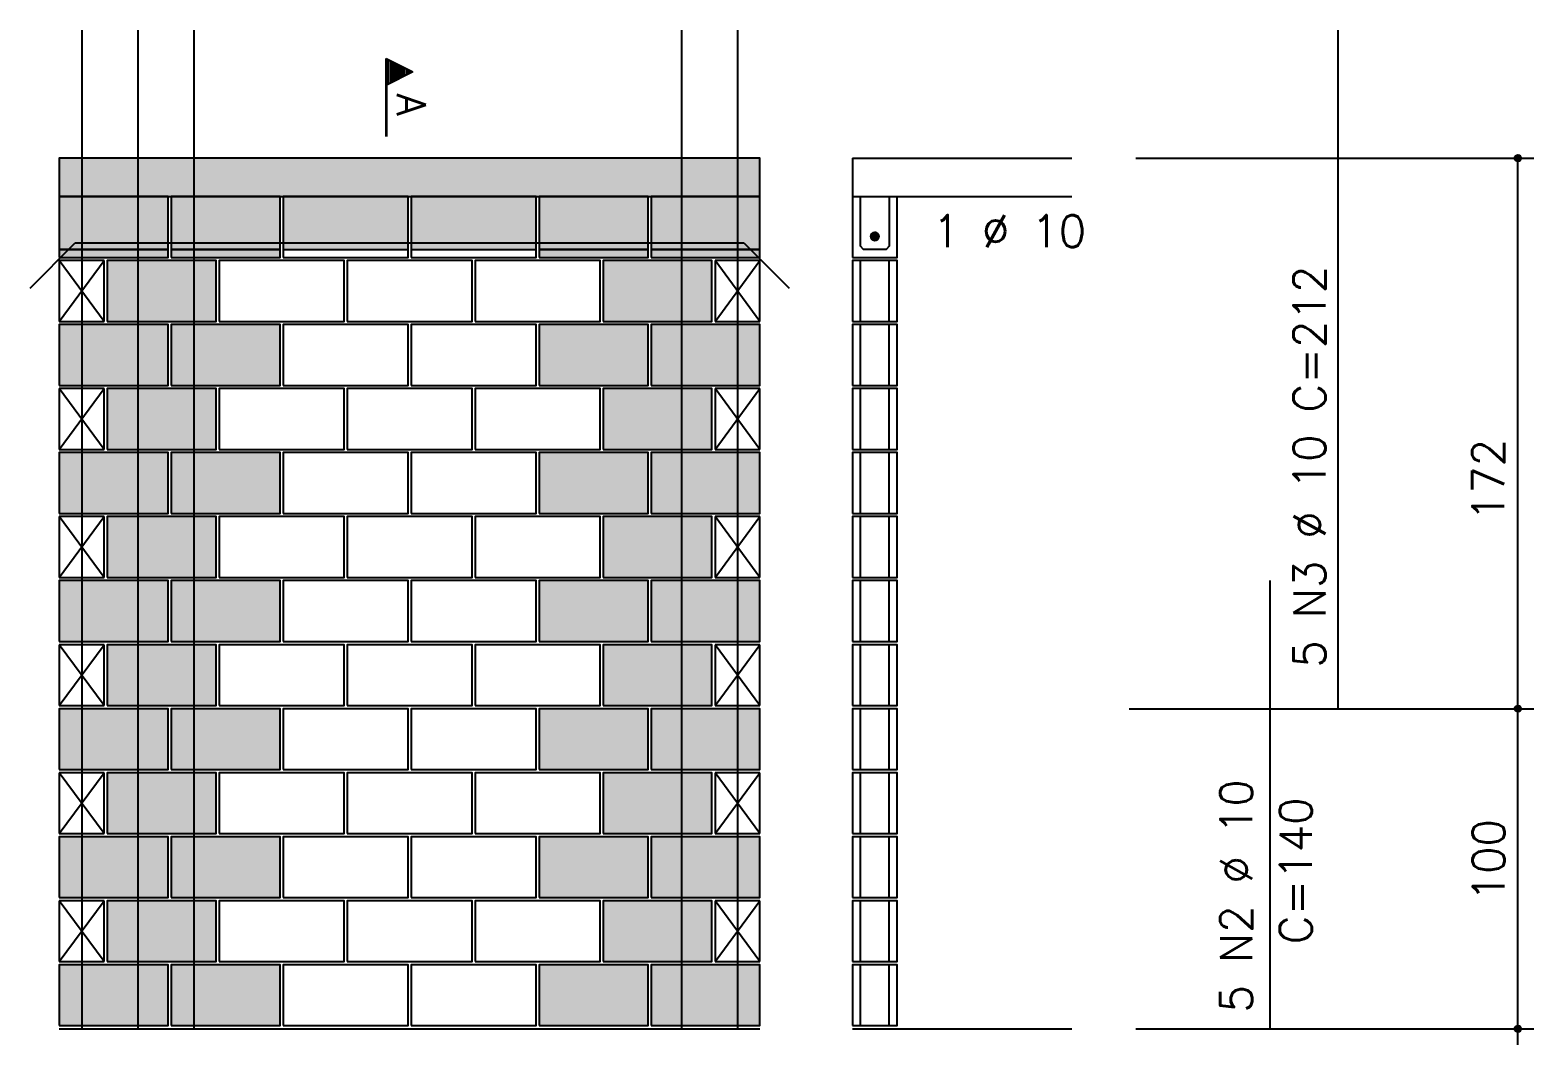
# Model space of a CAD drawing. Extents: x -3 to 120, y -1 to 61.
# Drawn here: x 32.93 to 42.33, y 26.37 to 32.71 of the extents above; entities that cross this region are included whole.
import ezdxf

# ---------------------------------------------------------------- set-up
doc = ezdxf.new("R2010")
doc.units = 0
doc.header["$MEASUREMENT"] = 0
for name, color, linetype in [('PENA_01', 1, 'CONTINUOUS'), ('PENA_02', 2, 'CONTINUOUS'), ('PENA_03', 3, 'CONTINUOUS'), ('PENA_05', 5, 'CONTINUOUS'), ('PENA_09', 254, 'CONTINUOUS'), ('PENA_11', 252, 'CONTINUOUS'), ('PENA_21', 100, 'CONTINUOUS')]:
    doc.layers.add(name, color=color, linetype=linetype)
doc.styles.get("Standard").update_dxf_attribs({"font": 'ROMANS.SHX'})

msp = doc.modelspace()

# ---------------------------------------------------------------- linework, layer by layer
at = {"layer": 'PENA_01', "linetype": 'Continuous'}
for p, q in [((33.1155, 31.3418), (33.7955, 31.3418)), ((33.8155, 31.3418), (34.4955, 31.3418)), ((34.5155, 31.3418), (35.2955, 31.3418)), ((35.3155, 31.3418), (36.0955, 31.3418)), ((36.1155, 31.3418), (36.7955, 31.3418)), ((36.8155, 31.3418), (37.4955, 31.3418))]:
    msp.add_line(p, q, dxfattribs=at)
at = {"layer": 'PENA_02', "linetype": 'Continuous'}
for p, q in [((33.3955, 31.2718), (33.1155, 31.2718)), ((33.1155, 31.2718), (33.1155, 30.8918)), ((33.3955, 30.8918), (33.3955, 31.2718)), ((37.4955, 31.2718), (37.2155, 31.2718)), ((37.2155, 31.2718), (37.2155, 30.8918)), ((37.4955, 30.8918), (37.4955, 31.2718)), ((33.1155, 30.8918), (33.3955, 30.8918)), ((37.2155, 30.8918), (37.4955, 30.8918)), ((33.3955, 30.4718), (33.1155, 30.4718)), ((33.1155, 30.4718), (33.1155, 30.0918)), ((33.3955, 30.0918), (33.3955, 30.4718)), ((37.4955, 30.4718), (37.2155, 30.4718)), ((37.2155, 30.4718), (37.2155, 30.0918)), ((37.4955, 30.0918), (37.4955, 30.4718)), ((33.1155, 30.0918), (33.3955, 30.0918)), ((37.2155, 30.0918), (37.4955, 30.0918)), ((33.3955, 29.6718), (33.1155, 29.6718)), ((33.1155, 29.6718), (33.1155, 29.2918)), ((33.3955, 29.2918), (33.3955, 29.6718)), ((37.4955, 29.6718), (37.2155, 29.6718)), ((37.2155, 29.6718), (37.2155, 29.2918)), ((37.4955, 29.2918), (37.4955, 29.6718)), ((33.1155, 29.2918), (33.3955, 29.2918)), ((37.2155, 29.2918), (37.4955, 29.2918)), ((33.3955, 28.8718), (33.1155, 28.8718)), ((33.1155, 28.8718), (33.1155, 28.4918)), ((33.3955, 28.4918), (33.3955, 28.8718)), ((37.4955, 28.8718), (37.2155, 28.8718)), ((37.2155, 28.8718), (37.2155, 28.4918)), ((37.4955, 28.4918), (37.4955, 28.8718)), ((33.1155, 28.4918), (33.3955, 28.4918)), ((37.2155, 28.4918), (37.4955, 28.4918)), ((33.3955, 28.0718), (33.1155, 28.0718)), ((33.1155, 28.0718), (33.1155, 27.6918)), ((33.3955, 27.6918), (33.3955, 28.0718)), ((37.4955, 28.0718), (37.2155, 28.0718)), ((37.2155, 28.0718), (37.2155, 27.6918)), ((37.4955, 27.6918), (37.4955, 28.0718)), ((33.1155, 27.6918), (33.3955, 27.6918)), ((37.2155, 27.6918), (37.4955, 27.6918)), ((33.3955, 27.2718), (33.1155, 27.2718)), ((33.1155, 27.2718), (33.1155, 26.8918)), ((33.3955, 26.8918), (33.3955, 27.2718)), ((37.4955, 27.2718), (37.2155, 27.2718)), ((37.2155, 27.2718), (37.2155, 26.8918)), ((37.4955, 26.8918), (37.4955, 27.2718)), ((33.1155, 26.8918), (33.3955, 26.8918)), ((37.2155, 26.8918), (37.4955, 26.8918)), ((33.1155, 26.4718), (37.4955, 26.4718))]:
    msp.add_line(p, q, dxfattribs=at)
for points in [[(33.1155, 31.6718), (37.4955, 31.6718), (37.4955, 31.9118), (33.1155, 31.9118), (33.1155, 31.6718)], [(33.1155, 31.2918), (33.7955, 31.2918), (33.7955, 31.6718), (33.1155, 31.6718), (33.1155, 31.2918)], [(33.8155, 31.2918), (34.4955, 31.2918), (34.4955, 31.6718), (33.8155, 31.6718), (33.8155, 31.2918)], [(34.5155, 31.2918), (35.2955, 31.2918), (35.2955, 31.6718), (34.5155, 31.6718), (34.5155, 31.2918)], [(35.3155, 31.2918), (36.0955, 31.2918), (36.0955, 31.6718), (35.3155, 31.6718), (35.3155, 31.2918)], [(36.1155, 31.2918), (36.7955, 31.2918), (36.7955, 31.6718), (36.1155, 31.6718), (36.1155, 31.2918)], [(36.8155, 31.2918), (37.4955, 31.2918), (37.4955, 31.6718), (36.8155, 31.6718), (36.8155, 31.2918)], [(33.4155, 30.8918), (34.0955, 30.8918), (34.0955, 31.2718), (33.4155, 31.2718), (33.4155, 30.8918)], [(34.1155, 30.8918), (34.8955, 30.8918), (34.8955, 31.2718), (34.1155, 31.2718), (34.1155, 30.8918)], [(34.9155, 30.8918), (35.6955, 30.8918), (35.6955, 31.2718), (34.9155, 31.2718), (34.9155, 30.8918)], [(35.7155, 30.8918), (36.4955, 30.8918), (36.4955, 31.2718), (35.7155, 31.2718), (35.7155, 30.8918)], [(36.5155, 30.8918), (37.1955, 30.8918), (37.1955, 31.2718), (36.5155, 31.2718), (36.5155, 30.8918)], [(33.1155, 30.4918), (33.7955, 30.4918), (33.7955, 30.8718), (33.1155, 30.8718), (33.1155, 30.4918)], [(33.8155, 30.4918), (34.4955, 30.4918), (34.4955, 30.8718), (33.8155, 30.8718), (33.8155, 30.4918)], [(34.5155, 30.4918), (35.2955, 30.4918), (35.2955, 30.8718), (34.5155, 30.8718), (34.5155, 30.4918)], [(35.3155, 30.4918), (36.0955, 30.4918), (36.0955, 30.8718), (35.3155, 30.8718), (35.3155, 30.4918)], [(36.1155, 30.4918), (36.7955, 30.4918), (36.7955, 30.8718), (36.1155, 30.8718), (36.1155, 30.4918)], [(36.8155, 30.4918), (37.4955, 30.4918), (37.4955, 30.8718), (36.8155, 30.8718), (36.8155, 30.4918)], [(33.4155, 30.0918), (34.0955, 30.0918), (34.0955, 30.4718), (33.4155, 30.4718), (33.4155, 30.0918)], [(34.1155, 30.0918), (34.8955, 30.0918), (34.8955, 30.4718), (34.1155, 30.4718), (34.1155, 30.0918)], [(34.9155, 30.0918), (35.6955, 30.0918), (35.6955, 30.4718), (34.9155, 30.4718), (34.9155, 30.0918)], [(35.7155, 30.0918), (36.4955, 30.0918), (36.4955, 30.4718), (35.7155, 30.4718), (35.7155, 30.0918)], [(36.5155, 30.0918), (37.1955, 30.0918), (37.1955, 30.4718), (36.5155, 30.4718), (36.5155, 30.0918)], [(33.1155, 29.6918), (33.7955, 29.6918), (33.7955, 30.0718), (33.1155, 30.0718), (33.1155, 29.6918)], [(33.8155, 29.6918), (34.4955, 29.6918), (34.4955, 30.0718), (33.8155, 30.0718), (33.8155, 29.6918)], [(34.5155, 29.6918), (35.2955, 29.6918), (35.2955, 30.0718), (34.5155, 30.0718), (34.5155, 29.6918)], [(35.3155, 29.6918), (36.0955, 29.6918), (36.0955, 30.0718), (35.3155, 30.0718), (35.3155, 29.6918)], [(36.1155, 29.6918), (36.7955, 29.6918), (36.7955, 30.0718), (36.1155, 30.0718), (36.1155, 29.6918)], [(36.8155, 29.6918), (37.4955, 29.6918), (37.4955, 30.0718), (36.8155, 30.0718), (36.8155, 29.6918)], [(33.4155, 29.2918), (34.0955, 29.2918), (34.0955, 29.6718), (33.4155, 29.6718), (33.4155, 29.2918)], [(34.1155, 29.2918), (34.8955, 29.2918), (34.8955, 29.6718), (34.1155, 29.6718), (34.1155, 29.2918)], [(34.9155, 29.2918), (35.6955, 29.2918), (35.6955, 29.6718), (34.9155, 29.6718), (34.9155, 29.2918)], [(35.7155, 29.2918), (36.4955, 29.2918), (36.4955, 29.6718), (35.7155, 29.6718), (35.7155, 29.2918)], [(36.5155, 29.2918), (37.1955, 29.2918), (37.1955, 29.6718), (36.5155, 29.6718), (36.5155, 29.2918)], [(33.1155, 28.8918), (33.7955, 28.8918), (33.7955, 29.2718), (33.1155, 29.2718), (33.1155, 28.8918)], [(33.8155, 28.8918), (34.4955, 28.8918), (34.4955, 29.2718), (33.8155, 29.2718), (33.8155, 28.8918)], [(34.5155, 28.8918), (35.2955, 28.8918), (35.2955, 29.2718), (34.5155, 29.2718), (34.5155, 28.8918)], [(35.3155, 28.8918), (36.0955, 28.8918), (36.0955, 29.2718), (35.3155, 29.2718), (35.3155, 28.8918)], [(36.1155, 28.8918), (36.7955, 28.8918), (36.7955, 29.2718), (36.1155, 29.2718), (36.1155, 28.8918)], [(36.8155, 28.8918), (37.4955, 28.8918), (37.4955, 29.2718), (36.8155, 29.2718), (36.8155, 28.8918)], [(33.4155, 28.4918), (34.0955, 28.4918), (34.0955, 28.8718), (33.4155, 28.8718), (33.4155, 28.4918)], [(34.1155, 28.4918), (34.8955, 28.4918), (34.8955, 28.8718), (34.1155, 28.8718), (34.1155, 28.4918)], [(34.9155, 28.4918), (35.6955, 28.4918), (35.6955, 28.8718), (34.9155, 28.8718), (34.9155, 28.4918)], [(35.7155, 28.4918), (36.4955, 28.4918), (36.4955, 28.8718), (35.7155, 28.8718), (35.7155, 28.4918)], [(36.5155, 28.4918), (37.1955, 28.4918), (37.1955, 28.8718), (36.5155, 28.8718), (36.5155, 28.4918)], [(33.1155, 28.0918), (33.7955, 28.0918), (33.7955, 28.4718), (33.1155, 28.4718), (33.1155, 28.0918)], [(33.8155, 28.0918), (34.4955, 28.0918), (34.4955, 28.4718), (33.8155, 28.4718), (33.8155, 28.0918)], [(34.5155, 28.0918), (35.2955, 28.0918), (35.2955, 28.4718), (34.5155, 28.4718), (34.5155, 28.0918)], [(35.3155, 28.0918), (36.0955, 28.0918), (36.0955, 28.4718), (35.3155, 28.4718), (35.3155, 28.0918)], [(36.1155, 28.0918), (36.7955, 28.0918), (36.7955, 28.4718), (36.1155, 28.4718), (36.1155, 28.0918)], [(36.8155, 28.0918), (37.4955, 28.0918), (37.4955, 28.4718), (36.8155, 28.4718), (36.8155, 28.0918)], [(33.4155, 27.6918), (34.0955, 27.6918), (34.0955, 28.0718), (33.4155, 28.0718), (33.4155, 27.6918)], [(34.1155, 27.6918), (34.8955, 27.6918), (34.8955, 28.0718), (34.1155, 28.0718), (34.1155, 27.6918)], [(34.9155, 27.6918), (35.6955, 27.6918), (35.6955, 28.0718), (34.9155, 28.0718), (34.9155, 27.6918)], [(35.7155, 27.6918), (36.4955, 27.6918), (36.4955, 28.0718), (35.7155, 28.0718), (35.7155, 27.6918)], [(36.5155, 27.6918), (37.1955, 27.6918), (37.1955, 28.0718), (36.5155, 28.0718), (36.5155, 27.6918)], [(33.1155, 27.2918), (33.7955, 27.2918), (33.7955, 27.6718), (33.1155, 27.6718), (33.1155, 27.2918)], [(33.8155, 27.2918), (34.4955, 27.2918), (34.4955, 27.6718), (33.8155, 27.6718), (33.8155, 27.2918)], [(34.5155, 27.2918), (35.2955, 27.2918), (35.2955, 27.6718), (34.5155, 27.6718), (34.5155, 27.2918)], [(35.3155, 27.2918), (36.0955, 27.2918), (36.0955, 27.6718), (35.3155, 27.6718), (35.3155, 27.2918)], [(36.1155, 27.2918), (36.7955, 27.2918), (36.7955, 27.6718), (36.1155, 27.6718), (36.1155, 27.2918)], [(36.8155, 27.2918), (37.4955, 27.2918), (37.4955, 27.6718), (36.8155, 27.6718), (36.8155, 27.2918)], [(33.4155, 26.8918), (34.0955, 26.8918), (34.0955, 27.2718), (33.4155, 27.2718), (33.4155, 26.8918)], [(34.1155, 26.8918), (34.8955, 26.8918), (34.8955, 27.2718), (34.1155, 27.2718), (34.1155, 26.8918)], [(34.9155, 26.8918), (35.6955, 26.8918), (35.6955, 27.2718), (34.9155, 27.2718), (34.9155, 26.8918)], [(35.7155, 26.8918), (36.4955, 26.8918), (36.4955, 27.2718), (35.7155, 27.2718), (35.7155, 26.8918)], [(36.5155, 26.8918), (37.1955, 26.8918), (37.1955, 27.2718), (36.5155, 27.2718), (36.5155, 26.8918)], [(33.1155, 26.4918), (33.7955, 26.4918), (33.7955, 26.8718), (33.1155, 26.8718), (33.1155, 26.4918)], [(33.8155, 26.4918), (34.4955, 26.4918), (34.4955, 26.8718), (33.8155, 26.8718), (33.8155, 26.4918)], [(34.5155, 26.4918), (35.2955, 26.4918), (35.2955, 26.8718), (34.5155, 26.8718), (34.5155, 26.4918)], [(35.3155, 26.4918), (36.0955, 26.4918), (36.0955, 26.8718), (35.3155, 26.8718), (35.3155, 26.4918)], [(36.1155, 26.4918), (36.7955, 26.4918), (36.7955, 26.8718), (36.1155, 26.8718), (36.1155, 26.4918)], [(36.8155, 26.4918), (37.4955, 26.4918), (37.4955, 26.8718), (36.8155, 26.8718), (36.8155, 26.4918)]]:
    msp.add_lwpolyline(points, dxfattribs=at)
for centre, radius in [((42.2335, 31.9118), 0.02), ((42.2335, 31.9118), 0.01), ((42.2335, 28.4718), 0.02), ((42.2335, 28.4718), 0.01), ((42.2335, 26.4718), 0.02), ((42.2335, 26.4718), 0.01)]:
    msp.add_circle(centre, radius, dxfattribs=at)
at = {"layer": 'PENA_03', "linetype": 'Continuous'}
for p, q in [((35.1592, 32.0469), (35.1592, 32.5333)), ((35.1592, 32.5333), (35.3252, 32.4503)), ((35.1599, 32.5321), (35.1599, 32.3685)), ((35.1599, 32.5321), (35.3236, 32.4503)), ((35.3236, 32.4503), (35.1599, 32.3685)), ((35.3252, 32.4503), (35.1599, 32.3677)), ((35.172, 32.5269), (35.172, 32.3737)), ((35.1848, 32.5205), (35.1848, 32.3801)), ((35.1975, 32.5141), (35.1975, 32.3865)), ((35.2103, 32.5077), (35.2103, 32.3929)), ((35.223, 32.5013), (35.223, 32.3992)), ((35.2358, 32.495), (35.2358, 32.4056)), ((35.2486, 32.4886), (35.2486, 32.412)), ((35.2613, 32.4822), (35.2613, 32.4184)), ((35.2741, 32.4758), (35.2741, 32.4248)), ((35.2869, 32.4694), (35.2869, 32.4311)), ((35.2996, 32.4631), (35.2996, 32.4375)), ((35.3124, 32.4567), (35.3124, 32.4439)), ((35.1599, 32.3677), (35.1599, 32.0469)), ((38.0736, 31.9118), (38.0736, 31.2918)), ((38.0736, 31.9118), (39.4442, 31.9118)), ((39.8442, 31.9118), (42.3335, 31.9118)), ((42.2335, 26.3712), (42.2335, 31.9118)), ((38.0736, 31.6718), (39.4442, 31.6718)), ((33.1155, 30.8918), (33.3955, 31.2718)), ((33.3955, 30.8918), (33.1155, 31.2718)), ((37.2155, 30.8918), (37.4955, 31.2718)), ((37.4955, 30.8918), (37.2155, 31.2718)), ((38.1236, 30.8918), (38.1236, 31.2718)), ((38.3036, 30.8918), (38.3036, 31.2718)), ((38.1236, 30.4918), (38.1236, 30.8718)), ((38.3036, 30.4918), (38.3036, 30.8718)), ((33.1155, 30.0918), (33.3955, 30.4718)), ((33.3955, 30.0918), (33.1155, 30.4718)), ((37.2155, 30.0918), (37.4955, 30.4718)), ((37.4955, 30.0918), (37.2155, 30.4718)), ((38.1236, 30.0918), (38.1236, 30.4718)), ((38.3036, 30.0918), (38.3036, 30.4718)), ((38.1236, 29.6918), (38.1236, 30.0718)), ((38.3036, 29.6918), (38.3036, 30.0718)), ((33.1155, 29.2918), (33.3955, 29.6718)), ((33.3955, 29.2918), (33.1155, 29.6718)), ((37.2155, 29.2918), (37.4955, 29.6718)), ((37.4955, 29.2918), (37.2155, 29.6718)), ((38.1236, 29.2918), (38.1236, 29.6718)), ((38.3036, 29.2918), (38.3036, 29.6718)), ((38.1236, 28.8918), (38.1236, 29.2718)), ((38.3036, 28.8918), (38.3036, 29.2718)), ((33.1155, 28.4918), (33.3955, 28.8718)), ((33.3955, 28.4918), (33.1155, 28.8718)), ((37.2155, 28.4918), (37.4955, 28.8718)), ((37.4955, 28.4918), (37.2155, 28.8718)), ((38.1236, 28.4918), (38.1236, 28.8718)), ((38.3036, 28.4918), (38.3036, 28.8718)), ((38.1236, 28.0918), (38.1236, 28.4718)), ((38.3036, 28.0918), (38.3036, 28.4718)), ((39.8023, 28.4718), (42.3335, 28.4718)), ((33.1155, 27.6918), (33.3955, 28.0718)), ((33.3955, 27.6918), (33.1155, 28.0718)), ((37.2155, 27.6918), (37.4955, 28.0718)), ((37.4955, 27.6918), (37.2155, 28.0718)), ((38.1236, 27.6918), (38.1236, 28.0718)), ((38.3036, 27.6918), (38.3036, 28.0718)), ((38.1236, 27.2918), (38.1236, 27.6718)), ((38.3036, 27.2918), (38.3036, 27.6718)), ((33.1155, 26.8918), (33.3955, 27.2718)), ((33.3955, 26.8918), (33.1155, 27.2718)), ((37.2155, 26.8918), (37.4955, 27.2718)), ((37.4955, 26.8918), (37.2155, 27.2718)), ((38.1236, 26.8918), (38.1236, 27.2718)), ((38.3036, 26.8918), (38.3036, 27.2718)), ((38.1236, 26.4918), (38.1236, 26.8718)), ((38.3036, 26.4918), (38.3036, 26.8718)), ((38.0736, 26.4718), (39.4442, 26.4718)), ((39.8442, 26.4718), (42.3335, 26.4718))]:
    msp.add_line(p, q, dxfattribs=at)
for points in [[(38.0736, 31.2918), (38.3536, 31.2918), (38.3536, 31.6718)], [(38.3036, 31.6718), (38.3036, 31.3618), (38.2836, 31.3418), (38.1436, 31.3418), (38.1236, 31.3618), (38.1236, 31.6718)], [(38.2381, 31.4228), (38.2359, 31.4329), (38.2298, 31.4413), (38.2208, 31.4465), (38.2105, 31.4476), (38.2006, 31.4444), (38.1929, 31.4375), (38.1886, 31.428), (38.1886, 31.4176), (38.1929, 31.4081), (38.2006, 31.4011), (38.2105, 31.3979), (38.2208, 31.399), (38.2298, 31.4042), (38.2359, 31.4126), (38.2381, 31.4228)], [(38.0736, 30.8918), (38.3536, 30.8918), (38.3536, 31.2718), (38.0736, 31.2718), (38.0736, 30.8918)], [(38.0736, 30.4918), (38.3536, 30.4918), (38.3536, 30.8718), (38.0736, 30.8718), (38.0736, 30.4918)], [(38.0736, 30.0918), (38.3536, 30.0918), (38.3536, 30.4718), (38.0736, 30.4718), (38.0736, 30.0918)], [(38.0736, 29.6918), (38.3536, 29.6918), (38.3536, 30.0718), (38.0736, 30.0718), (38.0736, 29.6918)], [(38.0736, 29.2918), (38.3536, 29.2918), (38.3536, 29.6718), (38.0736, 29.6718), (38.0736, 29.2918)], [(38.0736, 28.8918), (38.3536, 28.8918), (38.3536, 29.2718), (38.0736, 29.2718), (38.0736, 28.8918)], [(38.0736, 28.4918), (38.3536, 28.4918), (38.3536, 28.8718), (38.0736, 28.8718), (38.0736, 28.4918)], [(38.0736, 28.0918), (38.3536, 28.0918), (38.3536, 28.4718), (38.0736, 28.4718), (38.0736, 28.0918)], [(38.0736, 27.6918), (38.3536, 27.6918), (38.3536, 28.0718), (38.0736, 28.0718), (38.0736, 27.6918)], [(38.0736, 27.2918), (38.3536, 27.2918), (38.3536, 27.6718), (38.0736, 27.6718), (38.0736, 27.2918)], [(38.0736, 26.8918), (38.3536, 26.8918), (38.3536, 27.2718), (38.0736, 27.2718), (38.0736, 26.8918)], [(38.0736, 26.4918), (38.3536, 26.4918), (38.3536, 26.8718), (38.0736, 26.8718), (38.0736, 26.4918)]]:
    msp.add_lwpolyline(points, dxfattribs=at)
msp.add_circle((38.2131, 31.4228), 0.025, dxfattribs=at)
for points in [[(38.2381, 31.4228), (38.1929, 31.4375), (38.1886, 31.428)], [(38.2381, 31.4228), (38.1886, 31.428), (38.1886, 31.4176)], [(38.2381, 31.4228), (38.1886, 31.4176), (38.1929, 31.4081)], [(38.2381, 31.4228), (38.2006, 31.4444), (38.1896, 31.4313)], [(38.2381, 31.4228), (38.1896, 31.4313), (38.1896, 31.4142)], [(38.2381, 31.4228), (38.1896, 31.4142), (38.2006, 31.4011)], [(38.2381, 31.4228), (38.2006, 31.4444), (38.1929, 31.4375)], [(38.2381, 31.4228), (38.1929, 31.4081), (38.2006, 31.4011)], [(38.2381, 31.4228), (38.2105, 31.4476), (38.2006, 31.4444)], [(38.2381, 31.4228), (38.2174, 31.4474), (38.2006, 31.4444)], [(38.2381, 31.4228), (38.2006, 31.4011), (38.2174, 31.3981)], [(38.2381, 31.4228), (38.2006, 31.4011), (38.2105, 31.3979)], [(38.2381, 31.4228), (38.2208, 31.4465), (38.2105, 31.4476)], [(38.2381, 31.4228), (38.2105, 31.3979), (38.2208, 31.399)], [(38.2381, 31.4228), (38.2323, 31.4388), (38.2174, 31.4474)], [(38.2381, 31.4228), (38.2174, 31.3981), (38.2323, 31.4067)], [(38.2381, 31.4228), (38.2298, 31.4413), (38.2208, 31.4465)], [(38.2381, 31.4228), (38.2208, 31.399), (38.2298, 31.4042)], [(38.2381, 31.4228), (38.2359, 31.4329), (38.2298, 31.4413)], [(38.2381, 31.4228), (38.2298, 31.4042), (38.2359, 31.4126)], [(38.2381, 31.4228), (38.2323, 31.4067), (38.2381, 31.4228)], [(38.2381, 31.4228), (38.2359, 31.4126), (38.2381, 31.4228)]]:
    msp.add_solid(points, dxfattribs=at)
at = {"layer": 'PENA_05', "linetype": 'Continuous'}
for p, q in [((41.1098, 28.4718), (41.1098, 32.7118)), ((32.9327, 31.0989), (33.2155, 31.3818)), ((33.2155, 31.3818), (37.3955, 31.3818)), ((37.3955, 31.3818), (37.6783, 31.0989)), ((40.6839, 26.4718), (40.6839, 29.2718))]:
    msp.add_line(p, q, dxfattribs=at)
for points in [[(33.2555, 32.7118), (33.2555, 26.4718)], [(33.6055, 32.7118), (33.6055, 26.4718)], [(33.9555, 32.7118), (33.9555, 26.4718)], [(37.0055, 32.7118), (37.0055, 26.4718)], [(37.3555, 32.7118), (37.3555, 26.4718)]]:
    msp.add_lwpolyline(points, dxfattribs=at)
at = {"layer": 'PENA_09', "linetype": 'Continuous'}
for points in [[(33.1155, 31.3418), (33.7955, 31.3418), (33.7955, 31.6718), (33.1155, 31.6718), (33.1155, 31.3418)], [(33.8155, 31.3418), (34.4955, 31.3418), (34.4955, 31.6718), (33.8155, 31.6718), (33.8155, 31.3418)], [(34.5155, 31.3418), (35.2955, 31.3418), (35.2955, 31.6718), (34.5155, 31.6718), (34.5155, 31.3418)], [(35.3155, 31.3418), (36.0955, 31.3418), (36.0955, 31.6718), (35.3155, 31.6718), (35.3155, 31.3418)], [(36.1155, 31.3418), (36.7955, 31.3418), (36.7955, 31.6718), (36.1155, 31.6718), (36.1155, 31.3418)], [(36.8155, 31.3418), (37.4955, 31.3418), (37.4955, 31.6718), (36.8155, 31.6718), (36.8155, 31.3418)]]:
    msp.add_lwpolyline(points, dxfattribs=at)
for points in [[(33.1155, 31.3418), (33.7955, 31.3418), (33.7955, 31.6718)], [(33.1155, 31.3418), (33.7955, 31.6718), (33.1155, 31.6718)], [(33.1155, 31.3418), (33.1155, 31.6718), (33.1155, 31.3418)], [(33.8155, 31.3418), (34.4955, 31.3418), (34.4955, 31.6718)], [(33.8155, 31.3418), (34.4955, 31.6718), (33.8155, 31.6718)], [(33.8155, 31.3418), (33.8155, 31.6718), (33.8155, 31.3418)], [(34.5155, 31.3418), (35.2955, 31.3418), (35.2955, 31.6718)], [(34.5155, 31.3418), (35.2955, 31.6718), (34.5155, 31.6718)], [(34.5155, 31.3418), (34.5155, 31.6718), (34.5155, 31.3418)], [(35.3155, 31.3418), (36.0955, 31.3418), (36.0955, 31.6718)], [(35.3155, 31.3418), (36.0955, 31.6718), (35.3155, 31.6718)], [(35.3155, 31.3418), (35.3155, 31.6718), (35.3155, 31.3418)], [(36.1155, 31.3418), (36.7955, 31.3418), (36.7955, 31.6718)], [(36.1155, 31.3418), (36.7955, 31.6718), (36.1155, 31.6718)], [(36.1155, 31.3418), (36.1155, 31.6718), (36.1155, 31.3418)], [(36.8155, 31.3418), (37.4955, 31.3418), (37.4955, 31.6718)], [(36.8155, 31.3418), (37.4955, 31.6718), (36.8155, 31.6718)], [(36.8155, 31.3418), (36.8155, 31.6718), (36.8155, 31.3418)]]:
    msp.add_solid(points, dxfattribs=at)
at = {"layer": 'PENA_11', "linetype": 'Continuous'}
for points in [[(33.1155, 31.6718), (37.4955, 31.6718), (37.4955, 31.9118)], [(33.1155, 31.6718), (37.4955, 31.9118), (33.1155, 31.9118)], [(33.1155, 31.6718), (33.1155, 31.9118), (33.1155, 31.6718)]]:
    msp.add_solid(points, dxfattribs=at)
at = {"layer": 'PENA_21', "linetype": 'Continuous'}
for points in [[(33.1155, 31.2918), (33.7955, 31.2918), (33.7955, 31.3418), (33.1155, 31.3418), (33.1155, 31.2918)], [(33.8155, 31.2918), (34.4955, 31.2918), (34.4955, 31.3418), (33.8155, 31.3418), (33.8155, 31.2918)], [(36.1155, 31.2918), (36.7955, 31.2918), (36.7955, 31.3418), (36.1155, 31.3418), (36.1155, 31.2918)], [(36.8155, 31.2918), (37.4955, 31.2918), (37.4955, 31.3418), (36.8155, 31.3418), (36.8155, 31.2918)], [(33.4155, 30.8918), (34.0955, 30.8918), (34.0955, 31.2718), (33.4155, 31.2718), (33.4155, 30.8918)], [(36.5155, 30.8918), (37.1955, 30.8918), (37.1955, 31.2718), (36.5155, 31.2718), (36.5155, 30.8918)], [(33.1155, 30.4918), (33.7955, 30.4918), (33.7955, 30.8718), (33.1155, 30.8718), (33.1155, 30.4918)], [(33.8155, 30.4918), (34.4955, 30.4918), (34.4955, 30.8718), (33.8155, 30.8718), (33.8155, 30.4918)], [(36.1155, 30.4918), (36.7955, 30.4918), (36.7955, 30.8718), (36.1155, 30.8718), (36.1155, 30.4918)], [(36.8155, 30.4918), (37.4955, 30.4918), (37.4955, 30.8718), (36.8155, 30.8718), (36.8155, 30.4918)], [(33.4155, 30.0918), (34.0955, 30.0918), (34.0955, 30.4718), (33.4155, 30.4718), (33.4155, 30.0918)], [(36.5155, 30.0918), (37.1955, 30.0918), (37.1955, 30.4718), (36.5155, 30.4718), (36.5155, 30.0918)], [(33.1155, 29.6918), (33.7955, 29.6918), (33.7955, 30.0718), (33.1155, 30.0718), (33.1155, 29.6918)], [(33.8155, 29.6918), (34.4955, 29.6918), (34.4955, 30.0718), (33.8155, 30.0718), (33.8155, 29.6918)], [(36.1155, 29.6918), (36.7955, 29.6918), (36.7955, 30.0718), (36.1155, 30.0718), (36.1155, 29.6918)], [(36.8155, 29.6918), (37.4955, 29.6918), (37.4955, 30.0718), (36.8155, 30.0718), (36.8155, 29.6918)], [(33.4155, 29.2918), (34.0955, 29.2918), (34.0955, 29.6718), (33.4155, 29.6718), (33.4155, 29.2918)], [(36.5155, 29.2918), (37.1955, 29.2918), (37.1955, 29.6718), (36.5155, 29.6718), (36.5155, 29.2918)], [(33.1155, 28.8918), (33.7955, 28.8918), (33.7955, 29.2718), (33.1155, 29.2718), (33.1155, 28.8918)], [(33.8155, 28.8918), (34.4955, 28.8918), (34.4955, 29.2718), (33.8155, 29.2718), (33.8155, 28.8918)], [(36.1155, 28.8918), (36.7955, 28.8918), (36.7955, 29.2718), (36.1155, 29.2718), (36.1155, 28.8918)], [(36.8155, 28.8918), (37.4955, 28.8918), (37.4955, 29.2718), (36.8155, 29.2718), (36.8155, 28.8918)], [(33.4155, 28.4918), (34.0955, 28.4918), (34.0955, 28.8718), (33.4155, 28.8718), (33.4155, 28.4918)], [(36.5155, 28.4918), (37.1955, 28.4918), (37.1955, 28.8718), (36.5155, 28.8718), (36.5155, 28.4918)], [(33.1155, 28.0918), (33.7955, 28.0918), (33.7955, 28.4718), (33.1155, 28.4718), (33.1155, 28.0918)], [(33.8155, 28.0918), (34.4955, 28.0918), (34.4955, 28.4718), (33.8155, 28.4718), (33.8155, 28.0918)], [(36.1155, 28.0918), (36.7955, 28.0918), (36.7955, 28.4718), (36.1155, 28.4718), (36.1155, 28.0918)], [(36.8155, 28.0918), (37.4955, 28.0918), (37.4955, 28.4718), (36.8155, 28.4718), (36.8155, 28.0918)], [(33.4155, 27.6918), (34.0955, 27.6918), (34.0955, 28.0718), (33.4155, 28.0718), (33.4155, 27.6918)], [(36.5155, 27.6918), (37.1955, 27.6918), (37.1955, 28.0718), (36.5155, 28.0718), (36.5155, 27.6918)], [(33.1155, 27.2918), (33.7955, 27.2918), (33.7955, 27.6718), (33.1155, 27.6718), (33.1155, 27.2918)], [(33.8155, 27.2918), (34.4955, 27.2918), (34.4955, 27.6718), (33.8155, 27.6718), (33.8155, 27.2918)], [(36.1155, 27.2918), (36.7955, 27.2918), (36.7955, 27.6718), (36.1155, 27.6718), (36.1155, 27.2918)], [(36.8155, 27.2918), (37.4955, 27.2918), (37.4955, 27.6718), (36.8155, 27.6718), (36.8155, 27.2918)], [(33.4155, 26.8918), (34.0955, 26.8918), (34.0955, 27.2718), (33.4155, 27.2718), (33.4155, 26.8918)], [(36.5155, 26.8918), (37.1955, 26.8918), (37.1955, 27.2718), (36.5155, 27.2718), (36.5155, 26.8918)], [(33.1155, 26.4918), (33.7955, 26.4918), (33.7955, 26.8718), (33.1155, 26.8718), (33.1155, 26.4918)], [(33.8155, 26.4918), (34.4955, 26.4918), (34.4955, 26.8718), (33.8155, 26.8718), (33.8155, 26.4918)], [(36.1155, 26.4918), (36.7955, 26.4918), (36.7955, 26.8718), (36.1155, 26.8718), (36.1155, 26.4918)], [(36.8155, 26.4918), (37.4955, 26.4918), (37.4955, 26.8718), (36.8155, 26.8718), (36.8155, 26.4918)]]:
    msp.add_lwpolyline(points, dxfattribs=at)
for points in [[(33.1155, 31.2918), (33.7955, 31.2918), (33.7955, 31.3418)], [(33.1155, 31.2918), (33.7955, 31.3418), (33.1155, 31.3418)], [(33.1155, 31.2918), (33.1155, 31.3418), (33.1155, 31.2918)], [(33.8155, 31.2918), (34.4955, 31.2918), (34.4955, 31.3418)], [(33.8155, 31.2918), (34.4955, 31.3418), (33.8155, 31.3418)], [(33.8155, 31.2918), (33.8155, 31.3418), (33.8155, 31.2918)], [(36.1155, 31.2918), (36.7955, 31.2918), (36.7955, 31.3418)], [(36.1155, 31.2918), (36.7955, 31.3418), (36.1155, 31.3418)], [(36.1155, 31.2918), (36.1155, 31.3418), (36.1155, 31.2918)], [(36.8155, 31.2918), (37.4955, 31.2918), (37.4955, 31.3418)], [(36.8155, 31.2918), (37.4955, 31.3418), (36.8155, 31.3418)], [(36.8155, 31.2918), (36.8155, 31.3418), (36.8155, 31.2918)], [(33.4155, 30.8918), (34.0955, 30.8918), (34.0955, 31.2718)], [(33.4155, 30.8918), (34.0955, 31.2718), (33.4155, 31.2718)], [(33.4155, 30.8918), (33.4155, 31.2718), (33.4155, 30.8918)], [(36.5155, 30.8918), (37.1955, 30.8918), (37.1955, 31.2718)], [(36.5155, 30.8918), (37.1955, 31.2718), (36.5155, 31.2718)], [(36.5155, 30.8918), (36.5155, 31.2718), (36.5155, 30.8918)], [(33.1155, 30.4918), (33.7955, 30.4918), (33.7955, 30.8718)], [(33.1155, 30.4918), (33.7955, 30.8718), (33.1155, 30.8718)], [(33.1155, 30.4918), (33.1155, 30.8718), (33.1155, 30.4918)], [(33.8155, 30.4918), (34.4955, 30.4918), (34.4955, 30.8718)], [(33.8155, 30.4918), (34.4955, 30.8718), (33.8155, 30.8718)], [(33.8155, 30.4918), (33.8155, 30.8718), (33.8155, 30.4918)], [(36.1155, 30.4918), (36.7955, 30.4918), (36.7955, 30.8718)], [(36.1155, 30.4918), (36.7955, 30.8718), (36.1155, 30.8718)], [(36.1155, 30.4918), (36.1155, 30.8718), (36.1155, 30.4918)], [(36.8155, 30.4918), (37.4955, 30.4918), (37.4955, 30.8718)], [(36.8155, 30.4918), (37.4955, 30.8718), (36.8155, 30.8718)], [(36.8155, 30.4918), (36.8155, 30.8718), (36.8155, 30.4918)], [(33.4155, 30.0918), (34.0955, 30.0918), (34.0955, 30.4718)], [(33.4155, 30.0918), (34.0955, 30.4718), (33.4155, 30.4718)], [(33.4155, 30.0918), (33.4155, 30.4718), (33.4155, 30.0918)], [(36.5155, 30.0918), (37.1955, 30.0918), (37.1955, 30.4718)], [(36.5155, 30.0918), (37.1955, 30.4718), (36.5155, 30.4718)], [(36.5155, 30.0918), (36.5155, 30.4718), (36.5155, 30.0918)], [(33.1155, 29.6918), (33.7955, 29.6918), (33.7955, 30.0718)], [(33.1155, 29.6918), (33.7955, 30.0718), (33.1155, 30.0718)], [(33.1155, 29.6918), (33.1155, 30.0718), (33.1155, 29.6918)], [(33.8155, 29.6918), (34.4955, 29.6918), (34.4955, 30.0718)], [(33.8155, 29.6918), (34.4955, 30.0718), (33.8155, 30.0718)], [(33.8155, 29.6918), (33.8155, 30.0718), (33.8155, 29.6918)], [(36.1155, 29.6918), (36.7955, 29.6918), (36.7955, 30.0718)], [(36.1155, 29.6918), (36.7955, 30.0718), (36.1155, 30.0718)], [(36.1155, 29.6918), (36.1155, 30.0718), (36.1155, 29.6918)], [(36.8155, 29.6918), (37.4955, 29.6918), (37.4955, 30.0718)], [(36.8155, 29.6918), (37.4955, 30.0718), (36.8155, 30.0718)], [(36.8155, 29.6918), (36.8155, 30.0718), (36.8155, 29.6918)], [(33.4155, 29.2918), (34.0955, 29.2918), (34.0955, 29.6718)], [(33.4155, 29.2918), (34.0955, 29.6718), (33.4155, 29.6718)], [(33.4155, 29.2918), (33.4155, 29.6718), (33.4155, 29.2918)], [(36.5155, 29.2918), (37.1955, 29.2918), (37.1955, 29.6718)], [(36.5155, 29.2918), (37.1955, 29.6718), (36.5155, 29.6718)], [(36.5155, 29.2918), (36.5155, 29.6718), (36.5155, 29.2918)], [(33.1155, 28.8918), (33.7955, 28.8918), (33.7955, 29.2718)], [(33.1155, 28.8918), (33.7955, 29.2718), (33.1155, 29.2718)], [(33.1155, 28.8918), (33.1155, 29.2718), (33.1155, 28.8918)], [(33.8155, 28.8918), (34.4955, 28.8918), (34.4955, 29.2718)], [(33.8155, 28.8918), (34.4955, 29.2718), (33.8155, 29.2718)], [(33.8155, 28.8918), (33.8155, 29.2718), (33.8155, 28.8918)], [(36.1155, 28.8918), (36.7955, 28.8918), (36.7955, 29.2718)], [(36.1155, 28.8918), (36.7955, 29.2718), (36.1155, 29.2718)], [(36.1155, 28.8918), (36.1155, 29.2718), (36.1155, 28.8918)], [(36.8155, 28.8918), (37.4955, 28.8918), (37.4955, 29.2718)], [(36.8155, 28.8918), (37.4955, 29.2718), (36.8155, 29.2718)], [(36.8155, 28.8918), (36.8155, 29.2718), (36.8155, 28.8918)], [(33.4155, 28.4918), (34.0955, 28.4918), (34.0955, 28.8718)], [(33.4155, 28.4918), (34.0955, 28.8718), (33.4155, 28.8718)], [(33.4155, 28.4918), (33.4155, 28.8718), (33.4155, 28.4918)], [(36.5155, 28.4918), (37.1955, 28.4918), (37.1955, 28.8718)], [(36.5155, 28.4918), (37.1955, 28.8718), (36.5155, 28.8718)], [(36.5155, 28.4918), (36.5155, 28.8718), (36.5155, 28.4918)], [(33.1155, 28.0918), (33.7955, 28.0918), (33.7955, 28.4718)], [(33.1155, 28.0918), (33.7955, 28.4718), (33.1155, 28.4718)], [(33.1155, 28.0918), (33.1155, 28.4718), (33.1155, 28.0918)], [(33.8155, 28.0918), (34.4955, 28.0918), (34.4955, 28.4718)], [(33.8155, 28.0918), (34.4955, 28.4718), (33.8155, 28.4718)], [(33.8155, 28.0918), (33.8155, 28.4718), (33.8155, 28.0918)], [(36.1155, 28.0918), (36.7955, 28.0918), (36.7955, 28.4718)], [(36.1155, 28.0918), (36.7955, 28.4718), (36.1155, 28.4718)], [(36.1155, 28.0918), (36.1155, 28.4718), (36.1155, 28.0918)], [(36.8155, 28.0918), (37.4955, 28.0918), (37.4955, 28.4718)], [(36.8155, 28.0918), (37.4955, 28.4718), (36.8155, 28.4718)], [(36.8155, 28.0918), (36.8155, 28.4718), (36.8155, 28.0918)], [(33.4155, 27.6918), (34.0955, 27.6918), (34.0955, 28.0718)], [(33.4155, 27.6918), (34.0955, 28.0718), (33.4155, 28.0718)], [(33.4155, 27.6918), (33.4155, 28.0718), (33.4155, 27.6918)], [(36.5155, 27.6918), (37.1955, 27.6918), (37.1955, 28.0718)], [(36.5155, 27.6918), (37.1955, 28.0718), (36.5155, 28.0718)], [(36.5155, 27.6918), (36.5155, 28.0718), (36.5155, 27.6918)], [(33.1155, 27.2918), (33.7955, 27.2918), (33.7955, 27.6718)], [(33.1155, 27.2918), (33.7955, 27.6718), (33.1155, 27.6718)], [(33.1155, 27.2918), (33.1155, 27.6718), (33.1155, 27.2918)], [(33.8155, 27.2918), (34.4955, 27.2918), (34.4955, 27.6718)], [(33.8155, 27.2918), (34.4955, 27.6718), (33.8155, 27.6718)], [(33.8155, 27.2918), (33.8155, 27.6718), (33.8155, 27.2918)], [(36.1155, 27.2918), (36.7955, 27.2918), (36.7955, 27.6718)], [(36.1155, 27.2918), (36.7955, 27.6718), (36.1155, 27.6718)], [(36.1155, 27.2918), (36.1155, 27.6718), (36.1155, 27.2918)], [(36.8155, 27.2918), (37.4955, 27.2918), (37.4955, 27.6718)], [(36.8155, 27.2918), (37.4955, 27.6718), (36.8155, 27.6718)], [(36.8155, 27.2918), (36.8155, 27.6718), (36.8155, 27.2918)], [(33.4155, 26.8918), (34.0955, 26.8918), (34.0955, 27.2718)], [(33.4155, 26.8918), (34.0955, 27.2718), (33.4155, 27.2718)], [(33.4155, 26.8918), (33.4155, 27.2718), (33.4155, 26.8918)], [(36.5155, 26.8918), (37.1955, 26.8918), (37.1955, 27.2718)], [(36.5155, 26.8918), (37.1955, 27.2718), (36.5155, 27.2718)], [(36.5155, 26.8918), (36.5155, 27.2718), (36.5155, 26.8918)], [(33.1155, 26.4918), (33.7955, 26.4918), (33.7955, 26.8718)], [(33.1155, 26.4918), (33.7955, 26.8718), (33.1155, 26.8718)], [(33.1155, 26.4918), (33.1155, 26.8718), (33.1155, 26.4918)], [(33.8155, 26.4918), (34.4955, 26.4918), (34.4955, 26.8718)], [(33.8155, 26.4918), (34.4955, 26.8718), (33.8155, 26.8718)], [(33.8155, 26.4918), (33.8155, 26.8718), (33.8155, 26.4918)], [(36.1155, 26.4918), (36.7955, 26.4918), (36.7955, 26.8718)], [(36.1155, 26.4918), (36.7955, 26.8718), (36.1155, 26.8718)], [(36.1155, 26.4918), (36.1155, 26.8718), (36.1155, 26.4918)], [(36.8155, 26.4918), (37.4955, 26.4918), (37.4955, 26.8718)], [(36.8155, 26.4918), (37.4955, 26.8718), (36.8155, 26.8718)], [(36.8155, 26.4918), (36.8155, 26.8718), (36.8155, 26.4918)]]:
    msp.add_solid(points, dxfattribs=at)

# ---------------------------------------------------------------- texts
at = {"layer": 'PENA_03', "linetype": 'Continuous'}
for s, height, rotation, p in [('A', 0.18, 270, (35.2263, 32.3149)), ('5 N3 %%c 10 C=212', 0.2, 90, (41.0298, 28.7282)), ('172', 0.2, 90, (42.1482, 29.6436)), ('5 N2 %%c 10', 0.2, 90, (40.5731, 26.5737)), ('C=140', 0.2, 90, (40.9447, 27.0003)), ('100', 0.2, 90, (42.1498, 27.268))]:
    msp.add_text(s, height=height, rotation=rotation, dxfattribs=at).set_placement(p)
msp.add_text('1 %%c 10', height=0.2, dxfattribs=at).set_placement((38.5744, 31.3555))

doc.saveas('drawing.dxf')
